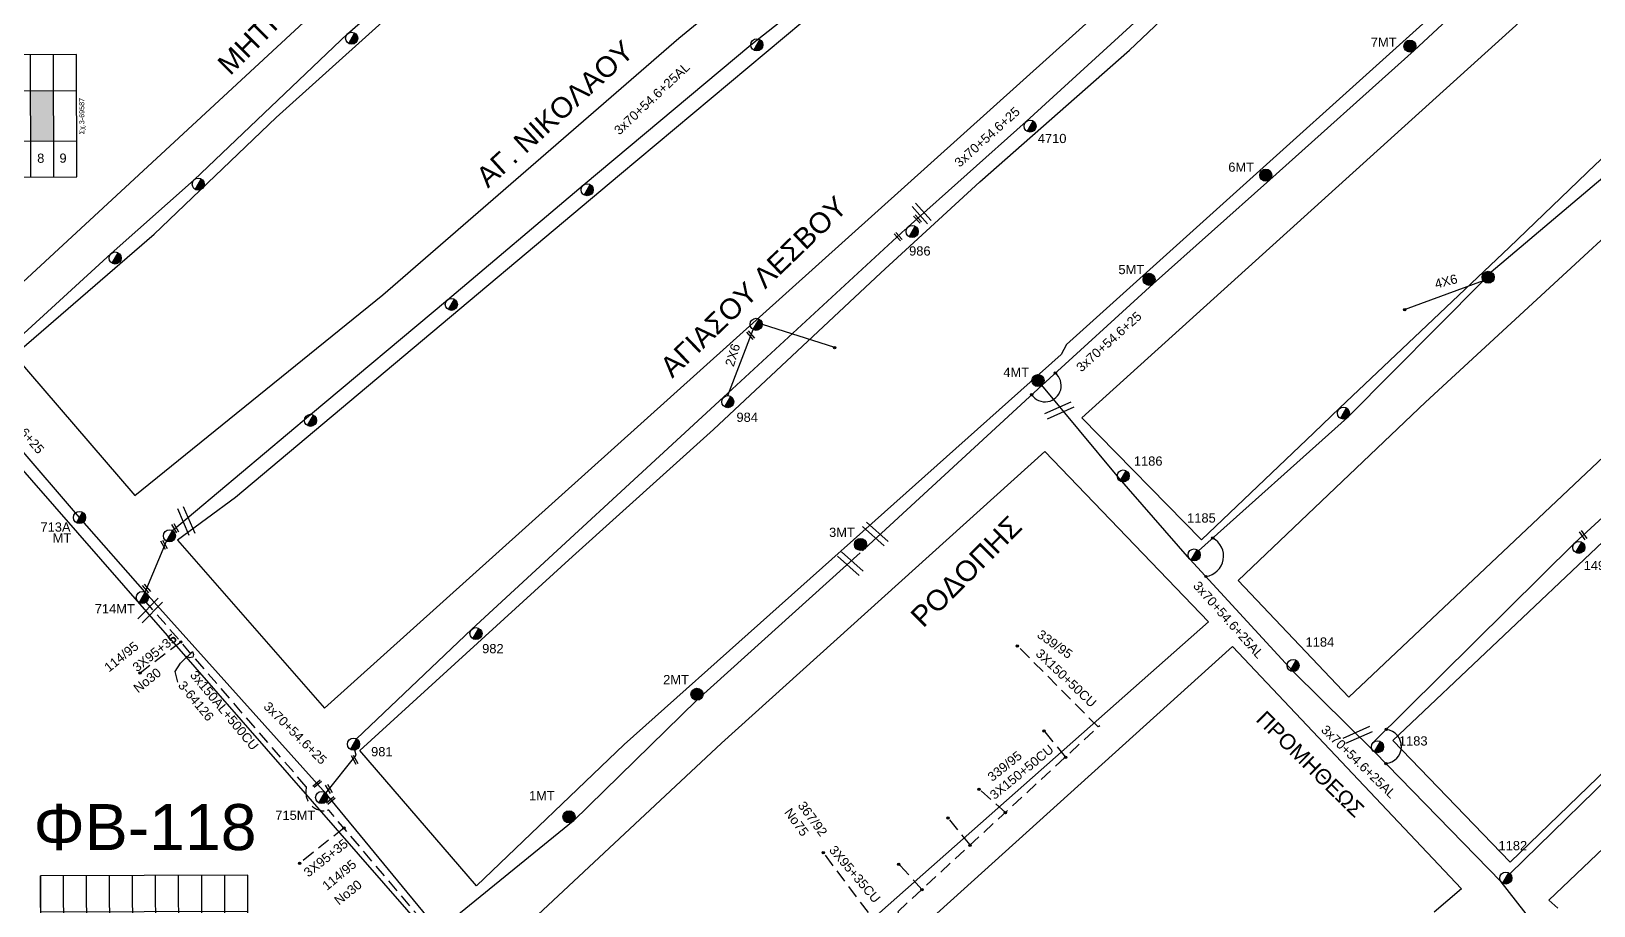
# Model space of a CAD drawing. Header units: millimetres. Extents: x -2449 to 2989, y 8 to 1056.
# Drawn here: x 1334.5 to 1639.8, y 552.8 to 723.6 of the extents above; entities that cross this region are included whole.
import ezdxf
from ezdxf.enums import TextEntityAlignment as Align

# ---------------------------------------------------------------- set-up
doc = ezdxf.new("R2010")
doc.units = ezdxf.units.MM
doc.linetypes.add('DASHED', pattern=[19.05, 12.7, -6.35])
for name, color, linetype in [('Άγνωστα', 7, 'Continuous'), ('Ασφαλειοκιβώτια Χ.Τ 9 αναχωρήσεων', 7, 'Continuous'), ('Επιγραφές - Σχήματα', 7, 'Continuous'), ('Καλώδια ΧΤ   3x150+50CU', 7, 'DASHED'), ('Καλώδια ΧΤ   3x95+35 CU', 7, 'DASHED'), ('Καλώδια ΧΤ   3x95+35 XLPE', 7, 'DASHED'), ('Μηχανική τομή', 7, 'Continuous'), ('Στύλος Ξύλινος', 7, 'Continuous'), ('Στύλος Ξύλινος @ 1', 7, 'Continuous'), ('Στύλος ΦΜ', 7, 'Continuous'), ('Στύλος ΦΜ @ 1', 7, 'Continuous'), ('Συνδέσεις', 7, 'Continuous'), ('Συνεστραμμένα ΧΤ   3x70+54.6+25 AL', 7, 'SYN_LINE'), ('Τομή', 7, 'Continuous'), ('Υπόβαθρο ΔΕΗ', 7, 'Continuous'), ('Υπόγεια καλώδια Παροχών ΧΤ   4x6', 7, 'DASHED')]:
    doc.layers.add(name, color=color, linetype=linetype)
doc.styles.add('arial', font='arial.ttf')
doc.styles.get("Standard").update_dxf_attribs({"font": 'arial.ttf'})
doc.linetypes.add('SYN_LINE', pattern='A,0.5,-0.0001,["/\\/\\/\\/",Standard,S=0.1,R=0,X=0,Y=-0.05],-0.25', length=0.7501)

# ---------------------------------------------------------------- blocks, each defined once
blk = doc.blocks.new('ΥΠΑΡΧΩΝ ΤΣΙΜΕΝΤΕΝΙΟΣ ΣΤΥΛΟΣ')
at = {"layer": 'Στύλος ΦΜ'}
blk.add_hatch(color=7, dxfattribs=at).paths.add_polyline_path([(-1.29, -2.28, 0.574793), (2.62, 0, 0.268822), (1.3, 2.27)])
at = {"layer": 'Στύλος ΦΜ', "color": 7}
blk.add_line((-1.29, -2.28), (1.3, 2.27), dxfattribs=at)
blk.add_circle((0, 0), 2.62, dxfattribs=at)
at = {"layer": 'Στύλος ΦΜ', "flags": 4}
for tag, p in [('ΤΥΠΟΣ', (-4.91, 3.03)), ('ΑΡΙΘΜΟΣ', (-4.68, 8.05))]:
    blk.add_attdef(tag, p, '', height=4, dxfattribs=at)
blk = doc.blocks.new('ΥΠΑΡΧΩΝ ΞΥΛΙΝΟΣ ΣΤΥΛΟΣ')
at = {"layer": 'Στύλος Ξύλινος'}
h = blk.add_hatch(color=7, dxfattribs=at)
h.paths.add_polyline_path([(-2.62, 0, 0.270008), (-1.29, -2.28), (1.3, 2.27, 0.576266)])
h.paths.add_polyline_path([(-1.29, -2.28, 0.574793), (2.62, 0, 0.268822), (1.3, 2.27)])
at = {"layer": 'Στύλος Ξύλινος', "color": 7}
blk.add_line((-1.29, -2.28), (1.3, 2.27), dxfattribs=at)
blk.add_circle((0, 0), 2.62, dxfattribs=at)
at = {"layer": 'Στύλος Ξύλινος', "flags": 4}
for tag, p in [('ΑΡΙΘΜΟΣ', (-4.91, 8.6)), ('ΤΥΠΟΣ', (-4.85, 3.39))]:
    blk.add_attdef(tag, p, '', height=4, dxfattribs=at)
blk = doc.blocks.new('ΤΟΜΗ')
at = {"layer": 'Τομή', "ltscale": 40}
for p, q in [((-5.68, 0), (5.68, 0)), ((5.68, -2.33), (-5.68, -2.33))]:
    blk.add_line(p, q, dxfattribs=at)
blk = doc.blocks.new('ΑΣΦΑΛΕΙΟΚΙΒΩΤΙΟ ΥΠΟΣΤΑΘΜΟΥ 9 ΑΝΑΧΩΡΗΣΕΩΝ')
at = {"layer": 'Ασφαλειοκιβώτια Χ.Τ 9 αναχωρήσεων', "ltscale": 40}
for p, q in [((-23.8, 40.36), (24.02, 40.36)), ((-9.72, 40.36), (-9.72, -40.64)), ((9.94, 40.36), (9.94, -40.64)), ((-23.8, 31.36), (24.02, 31.36)), ((-23.8, 22.36), (24.02, 22.36)), ((-23.8, 13.36), (24.02, 13.36)), ((-23.8, 4.36), (24.02, 4.36)), ((-23.8, -4.64), (24.02, -4.64)), ((-23.8, -13.64), (24.02, -13.64)), ((-23.8, -22.64), (24.02, -22.64)), ((-23.8, -31.64), (24.02, -31.64))]:
    blk.add_line(p, q, dxfattribs=at)
at = {"layer": 'Ασφαλειοκιβώτια Χ.Τ 9 αναχωρήσεων'}
blk.add_lwpolyline([(-23.8, -40.64), (24.02, -40.64), (24.02, 40.36), (-23.8, 40.36)], close=True, dxfattribs=at)
for s, p in [('1', (-18.29, 37.57)), ('2', (-18.29, 29)), ('3', (-18.29, 19.93)), ('4', (-18.29, 10.91)), ('5', (-18.29, 1.89)), ('6', (-18.29, -7.24)), ('7', (-18.29, -15.48)), ('8', (-18.29, -25.17)), ('9', (-18.29, -33.86))]:
    blk.add_text(s, height=3.6, rotation=270, dxfattribs=at).set_placement(p)
at = {"layer": 'Ασφαλειοκιβώτια Χ.Τ 9 αναχωρήσεων', "ltscale": 40}
for tag, height, p in [('ΟΝΟΜΑ', 5, (-0.16, 44.31)), ('ΚΕΙΜΕΝΟ 1', 2, (17.06, 35.59)), ('ΚΕΙΜΕΝΟ 2', 2, (17.06, 26.88)), ('ΚΕΙΜΕΝΟ 3', 2, (17.06, 17.69)), ('ΚΕΙΜΕΝΟ 4', 2, (17.06, 8.71)), ('ΚΕΙΜΕΝΟ 5', 2, (17.06, -0.13)), ('ΚΕΙΜΕΝΟ 6', 2, (17.06, -9.05)), ('ΚΕΙΜΕΝΟ 7', 2, (17.06, -18.13)), ('ΚΕΙΜΕΝΟ 8', 2, (17.06, -26.85)), ('ΚΕΙΜΕΝΟ 9', 2, (17.06, -35.99)), ('ΣΧ', 2, (-0.1, -42.64))]:
    blk.add_attdef(tag, text='', height=height, dxfattribs=at).set_placement(p, align=Align.MIDDLE_CENTER)
blk = doc.blocks.new('ΜΗΧΑΝΙΚΗ ΤΟΜΗ')
at = {"layer": 'Μηχανική τομή', "ltscale": 40}
for p, q in [((-1.89, 0.78), (1.89, 0.78)), ((1.89, 0), (-1.89, 0))]:
    blk.add_line(p, q, dxfattribs=at)
blk = doc.blocks.new('_ΣΥΝΔΕΣΗ')
at = {"layer": 'Συνδέσεις', "linetype": 'SYN_LINE', "ltscale": 40}
blk.add_hatch(color=256, dxfattribs=at).paths.add_polyline_path([(0.5, -0.01, 1), (-0.5, -0.01, 1)])
at = {"layer": 'Συνδέσεις'}
blk.add_circle((0, -0.01), 0.5, dxfattribs=at)

msp = doc.modelspace()

# ---------------------------------------------------------------- hatches: boundary and pattern name
at = {"layer": 'Ασφαλειοκιβώτια Χ.Τ 9 αναχωρήσεων', "ltscale": 40}
msp.add_hatch(color=85, dxfattribs=at).paths.add_polyline_path([(1334.3, 712.04), (1334.33, 702.22), (1338.83, 702.23), (1338.8, 712.06)])

# ---------------------------------------------------------------- linework, layer by layer
at = {"layer": 'Άγνωστα', "color": 151, "linetype": 'SYN_LINE', "ltscale": 15}
for points in [[(1477.29, 666.38), (1491.44, 661.89)], [(1470.55, 652.44), (1475.53, 665.35)]]:
    msp.add_lwpolyline(points, dxfattribs=at)
at = {"layer": 'Άγνωστα', "color": 2, "linetype": 'DASHED', "ltscale": 0.2}
msp.add_lwpolyline([(1410.31, 545.93), (1409.6, 546.78, -0.607187), (1410.88, 549.87), (1392.65, 571.37, 0.463094), (1392.37, 571.37, -0.528174), (1388.17, 575.65, 0.476079), (1388.17, 576.03), (1356.92, 612.1)], format="xyb", dxfattribs=at)
at = {"layer": 'Άγνωστα', "color": 30, "linetype": 'SYN_LINE', "ltscale": 20}
msp.add_lwpolyline([(1623.4, 559.03), (1648.34, 583.34)], dxfattribs=at)
at = {"layer": 'Επιγραφές - Σχήματα', "linetype": 'Continuous', "ltscale": 0.2}
msp.add_lwpolyline([(1363.12, 596.43), (1362.57, 598.55), (1363.59, 600.2), (1365.95, 602.47), (1366.18, 601.85), (1366.02, 601.37), (1365.4, 601.22), (1364.61, 601.53)], dxfattribs=at)
at = {"layer": 'Επιγραφές - Σχήματα', "color": 7, "ltscale": 0.15}
for centre, radius, start, end in [((1532.54, 654.4), 3.17, 214.1183, 50.9067), ((1563.41, 621.09), 4.02, 278.0172, 61.4398), ((1598.82, 583.89), 3.36, 275.6058, 82.4837)]:
    msp.add_arc(centre, radius, start, end, dxfattribs=at)
at = {"layer": 'Καλώδια ΧΤ   3x150+50CU', "color": 1, "ltscale": 0.2}
for points in [[(1542.93, 587.72), (1527.14, 603.57)], [(1503.76, 551.6), (1543.24, 588.01)], [(1536.56, 581.85), (1532.38, 586.99)], [(1524.8, 571), (1519.64, 575.6)], [(1517.91, 564.65), (1513.62, 569.96)], [(1508.5, 555.97), (1503.97, 560.94)]]:
    msp.add_lwpolyline(points, dxfattribs=at)
at = {"layer": 'Καλώδια ΧΤ   3x95+35 CU', "color": 1, "ltscale": 0.2}
msp.add_lwpolyline([(1503.76, 551.6), (1503.9, 551.34), (1502.24, 548.37), (1500.31, 548.42), (1489.2, 563.19)], dxfattribs=at)
at = {"layer": 'Καλώδια ΧΤ   3x95+35 XLPE', "color": 2, "ltscale": 0.2}
for points in [[(1363.68, 604.3), (1355.71, 598.23)], [(1395.54, 567.96), (1386.89, 561.08)]]:
    msp.add_lwpolyline(points, dxfattribs=at)
at = {"layer": 'Συνεστραμμένα ΧΤ   3x70+54.6+25 AL', "color": 173, "ltscale": 20}
for p, q in [((1475.06, 720.98), (1510.19, 748.82)), ((1442.32, 693.57), (1475.06, 720.98)), ((1415.78, 671.17), (1442.32, 693.57)), ((1389.02, 648.78), (1415.78, 671.17)), ((1362.02, 626.06), (1389.02, 648.78))]:
    msp.add_line(p, q, dxfattribs=at)
at = {"layer": 'Συνεστραμμένα ΧΤ   3x70+54.6+25 AL', "color": 1, "ltscale": 20}
for p, q in [((1619.73, 676.6), (1646.18, 698.94)), ((1591.63, 648.15), (1618.18, 674.89)), ((1546.65, 636.74), (1531.92, 654.47)), ((1562.55, 622.13), (1591.63, 648.15)), ((1560.83, 620.52), (1546.65, 636.74)), ((1581.02, 598.55), (1560.83, 620.52)), ((1596.93, 582.82), (1581.02, 598.55))]:
    msp.add_line(p, q, dxfattribs=at)
at = {"layer": 'Συνεστραμμένα ΧΤ   3x70+54.6+25 AL', "color": 30, "ltscale": 20}
for p, q in [((1621.66, 557.45), (1596.93, 582.82)), ((1636.88, 538.11), (1621.66, 557.45))]:
    msp.add_line(p, q, dxfattribs=at)
at = {"layer": 'Συνεστραμμένα ΧΤ   3x70+54.6+25 AL', "color": 62, "linetype": 'SYN_LINE', "ltscale": 20}
msp.add_lwpolyline([(1606.93, 775.51), (1582.81, 756.11), (1557.46, 732.17), (1528.83, 705.98), (1505.8, 685.4), (1505.45, 685.07)], dxfattribs=at)
at = {"layer": 'Συνεστραμμένα ΧΤ   3x70+54.6+25 AL', "color": 6, "linetype": 'SYN_LINE', "ltscale": 20}
for points in [[(1331.47, 663.18), (1350.05, 680.2), (1366.3, 694.64), (1396.24, 723.12), (1431.4, 753.72)], [(1356.73, 614.02), (1343.87, 628.64), (1319.44, 657), (1296.36, 683.25)]]:
    msp.add_lwpolyline(points, dxfattribs=at)
at = {"layer": 'Συνεστραμμένα ΧΤ   3x70+54.6+25 AL', "color": 151, "linetype": 'SYN_LINE', "ltscale": 20}
for points in [[(1635.75, 748.82), (1604.65, 719.89), (1576.47, 694.64), (1553.65, 674.28), (1531.96, 654.51), (1497.28, 622.5), (1496.87, 622.13)], [(1505.31, 684.95), (1469.75, 652.12), (1420.56, 606.81), (1398.01, 585.36)], [(1413.72, 548.39), (1392.11, 574.66), (1356.73, 614.02)]]:
    msp.add_lwpolyline(points, dxfattribs=at)
at = {"layer": 'Συνεστραμμένα ΧΤ   3x70+54.6+25 AL', "color": 30, "linetype": 'SYN_LINE', "ltscale": 20}
msp.add_lwpolyline([(1703.52, 684.27), (1703.52, 684.27), (1688.9, 672.51), (1665.64, 650.75), (1636.05, 623.66), (1596.68, 584.68)], dxfattribs=at)
at = {"layer": 'Συνεστραμμένα ΧΤ   3x70+54.6+25 AL', "color": 6, "linetype": 'SYN_LINE', "ltscale": 10}
msp.add_lwpolyline([(1356.73, 614.02), (1360.86, 624.02)], dxfattribs=at)
at = {"layer": 'Συνεστραμμένα ΧΤ   3x70+54.6+25 AL', "color": 85, "linetype": 'SYN_LINE', "ltscale": 20}
msp.add_lwpolyline([(1496.45, 621.75), (1464.54, 592.91), (1440.35, 569.31), (1414.46, 548.29)], dxfattribs=at)
at = {"layer": 'Συνεστραμμένα ΧΤ   3x70+54.6+25 AL', "color": 151, "linetype": 'SYN_LINE', "ltscale": 10}
msp.add_lwpolyline([(1392.04, 574.74), (1397.95, 582.18), (1397.71, 583.19)], dxfattribs=at)
at = {"layer": 'Υπόβαθρο ΔΕΗ'}
for points in [[(1331.1, 660.35), (1354.72, 632.9), (1403.12, 672.12), (1460.98, 722.31), (1534.3, 782.34), (1571.98, 812.95), (1538.85, 844.99), (1496.4, 807.9), (1525.62, 775.23)], [(1348.96, 774.28), (1390.55, 808.35), (1429.46, 764.12), (1324.92, 667.41), (1261.68, 740.03)], [(1331.1, 660.35), (1358.46, 684.02), (1382.33, 706.76), (1429.54, 749.29), (1456.2, 773.31), (1487.06, 800), (1511.24, 773.09)], [(1363.03, 624.18), (1391.74, 591.36), (1561.74, 744.23), (1601.18, 781.21), (1579.56, 802.31), (1510.29, 746.53), (1449.41, 695.49), (1403.58, 657.08), (1374.33, 632.56), (1363.03, 624.18)], [(1450.32, 584.26), (1421.44, 556.67), (1398.66, 583.13), (1440.21, 620.99), (1467.77, 645.8), (1500.44, 676.46), (1519.83, 694.22), (1549.05, 719.92), (1567.51, 737.44), (1595.9, 763.53), (1608.15, 774.69), (1633.72, 749.78)], [(1633.72, 749.78), (1536.74, 662.44), (1535.67, 660.51), (1450.32, 584.26)], [(1218.99, 634.28), (1297.59, 678.16), (1412.27, 546.87), (1341.89, 485.78), (1294.84, 541.87), (1250.14, 597.3), (1218.99, 634.28)], [(1632.72, 552.28), (1630.97, 553.85), (1734.1, 651.92), (1751.91, 634.79), (1677.1, 559.44)], [(1469.31, 584.51), (1429.48, 547.31), (1459.09, 513.81), (1499.68, 549.91), (1500.19, 551.36), (1564.47, 608.24), (1532.51, 641.52), (1469.31, 584.51)], [(1463.93, 508.32), (1499.29, 540.34), (1499.29, 540.34), (1569.18, 603.43), (1613.93, 556.07), (1608.61, 551.54)]]:
    msp.add_lwpolyline(points, dxfattribs=at)
at = {"layer": 'Υπόβαθρο ΔΕΗ', "ltscale": 20}
for points in [[(1539.71, 648.08), (1563.12, 624.29), (1585.05, 645.19), (1590.18, 650.08), (1604.77, 663.87), (1623.23, 681.36), (1640.11, 697.62), (1653.19, 709.61), (1664.77, 720.47), (1642.9, 741.45), (1539.71, 648.08)], [(1570.31, 616.35), (1591.94, 593.55), (1694.99, 690.83), (1672.99, 712.14), (1606.87, 651.14), (1570.31, 616.35)], [(1600.54, 585.09), (1623.41, 561.28), (1726.03, 660.32), (1703.12, 682.13), (1600.54, 585.09)]]:
    msp.add_lwpolyline(points, dxfattribs=at)
at = {"layer": 'Υπόγεια καλώδια Παροχών ΧΤ   4x6', "color": 1, "linetype": 'SYN_LINE', "ltscale": 20}
msp.add_lwpolyline([(1618.18, 674.89), (1602.75, 669.2)], dxfattribs=at)

# ---------------------------------------------------------------- block references
at = {"layer": 'Ασφαλειοκιβώτια Χ.Τ 9 αναχωρήσεων', "color": 1, "ltscale": 40}
ref = msp.add_blockref('ΑΣΦΑΛΕΙΟΚΙΒΩΤΙΟ ΥΠΟΣΤΑΘΜΟΥ 9 ΑΝΑΧΩΡΗΣΕΩΝ', (1323, 707.04), dxfattribs=dict(at, xscale=0.5, yscale=0.5, zscale=0.5, rotation=90.18025101188503))
ref.add_attrib('ΣΧ', 'Σχ.3-69587', dxfattribs={"ltscale": 40, "height": 1, "rotation": 90.1803}).set_placement((1344.32, 707.05), align=Align.MIDDLE_CENTER)
at = {"layer": 'Ασφαλειοκιβώτια Χ.Τ 9 αναχωρήσεων', "color": 1, "ltscale": 40, "xscale": 0.5, "yscale": 0.5, "zscale": 0.5, "rotation": 90.18025101188502}
msp.add_blockref('ΑΣΦΑΛΕΙΟΚΙΒΩΤΙΟ ΥΠΟΣΤΑΘΜΟΥ 9 ΑΝΑΧΩΡΗΣΕΩΝ', (1356.47, 546.7), dxfattribs=at)
at = {"layer": 'Μηχανική τομή'}
for p, xscale, yscale, zscale, rotation in [((1508.77, 688.34), 1.200448460219046, 1.200448460219046, 1.200448460219046, 131.6160203896175), ((1507.79, 687.08), 0.4999999999997067, 0.4999999999997067, 0.4999999999997067, 131.6160203896175), ((1503.99, 683.64), 0.4999999999997067, 0.4999999999997067, 0.4999999999997067, 131.6160203896175), ((1475.18, 664.38), 0.4999999999997067, 0.4999999999997067, 0.4999999999997067, 131.6160203896175), ((1362.75, 626.65), 0.5000000000000199, 0.5000000000000199, 0.5000000000000199, 119.3430607045257), ((1637.56, 625.07), 0.5000000000000044, 0.5000000000000044, 0.5000000000000044, 305.1309910353564), ((1360.56, 623.4), 0.5000000000000199, 0.5000000000000199, 0.5000000000000199, 119.3430607045257), ((1357.13, 614.86), 0.5000000000000657, 0.5000000000000657, 0.5000000000000657, 130.7032577386349), ((1397.82, 581.4), 0.5000000000000199, 0.5000000000000199, 0.5000000000000199, 119.3430607045257), ((1390.43, 576.47), 0.5000000000000038, 0.5000000000000038, 0.5000000000000038, 40.12915631160927), ((1392.78, 575.69), 0.5000000000000199, 0.5000000000000199, 0.5000000000000199, 119.3430607045257), ((1393.1, 573.19), 0.5000000000000038, 0.5000000000000038, 0.5000000000000038, 40.12915631160927)]:
    msp.add_blockref('ΜΗΧΑΝΙΚΗ ΤΟΜΗ', p, dxfattribs=dict(at, xscale=xscale, yscale=yscale, zscale=zscale, rotation=rotation))
at = {"layer": 'Στύλος Ξύλινος @ 1', "ltscale": 40}
ref = msp.add_blockref('ΥΠΑΡΧΩΝ ΞΥΛΙΝΟΣ ΣΤΥΛΟΣ', (1603.85, 720.75), dxfattribs=dict(at, xscale=0.4499999999998181, yscale=0.4499999999998181, zscale=0.4499999999998181))
ref.add_attrib('ΤΥΠΟΣ', '7ΜΤ', (1596.21, 720.61), dxfattribs={"layer": 'Στύλος Ξύλινος', "height": 1.8, "flags": 4})
ref = msp.add_blockref('ΥΠΑΡΧΩΝ ΞΥΛΙΝΟΣ ΣΤΥΛΟΣ', (1575.68, 695.52), dxfattribs=dict(at, xscale=0.4499999999998181, yscale=0.4499999999998181, zscale=0.4499999999998181))
ref.add_attrib('ΤΥΠΟΣ', '6ΜΤ', (1568.36, 696.19), dxfattribs={"layer": 'Στύλος Ξύλινος', "height": 1.8, "flags": 4})
ref = msp.add_blockref('ΥΠΑΡΧΩΝ ΞΥΛΙΝΟΣ ΣΤΥΛΟΣ', (1552.87, 675.16), dxfattribs=dict(at, xscale=0.4499999999998181, yscale=0.4499999999998181, zscale=0.4499999999998181))
ref.add_attrib('ΤΥΠΟΣ', '5ΜΤ', (1546.89, 676.18), dxfattribs={"layer": 'Στύλος Ξύλινος', "height": 1.8, "flags": 4})
at = {"layer": 'Στύλος Ξύλινος @ 1', "ltscale": 40, "xscale": 0.4499999999998181, "yscale": 0.4499999999998181, "zscale": 0.4499999999998181}
msp.add_blockref('ΥΠΑΡΧΩΝ ΞΥΛΙΝΟΣ ΣΤΥΛΟΣ', (1619.14, 675.57), dxfattribs=at)
at = {"layer": 'Στύλος Ξύλινος @ 1', "ltscale": 40}
ref = msp.add_blockref('ΥΠΑΡΧΩΝ ΞΥΛΙΝΟΣ ΣΤΥΛΟΣ', (1531.17, 655.38), dxfattribs=dict(at, xscale=0.4499999999998181, yscale=0.4499999999998181, zscale=0.4499999999998181))
ref.add_attrib('ΤΥΠΟΣ', '4ΜΤ', (1524.4, 656.11), dxfattribs={"layer": 'Στύλος Ξύλινος', "height": 1.8, "flags": 4})
ref = msp.add_blockref('ΥΠΑΡΧΩΝ ΞΥΛΙΝΟΣ ΣΤΥΛΟΣ', (1496.48, 623.37), dxfattribs=dict(at, xscale=0.4499999999998181, yscale=0.4499999999998181, zscale=0.4499999999998181))
ref.add_attrib('ΤΥΠΟΣ', '3ΜΤ', (1490.35, 624.83), dxfattribs={"layer": 'Στύλος Ξύλινος', "height": 1.8, "flags": 4})
ref = msp.add_blockref('ΥΠΑΡΧΩΝ ΞΥΛΙΝΟΣ ΣΤΥΛΟΣ', (1464.54, 594.09), dxfattribs=dict(at, xscale=0.4499999999998181, yscale=0.4499999999998181, zscale=0.4499999999998181))
ref.add_attrib('ΤΥΠΟΣ', '2ΜΤ', (1457.93, 596.06), dxfattribs={"layer": 'Στύλος Ξύλινος', "height": 1.8, "flags": 4})
ref = msp.add_blockref('ΥΠΑΡΧΩΝ ΞΥΛΙΝΟΣ ΣΤΥΛΟΣ', (1439.53, 570.15), dxfattribs=dict(at, xscale=0.4499999999998181, yscale=0.4499999999998181, zscale=0.4499999999998181))
ref.add_attrib('ΤΥΠΟΣ', '1ΜΤ', (1431.71, 573.37), dxfattribs={"layer": 'Στύλος Ξύλινος', "height": 1.8, "flags": 4})
at = {"layer": 'Στύλος ΦΜ @ 1', "ltscale": 40, "xscale": 0.4499999999998181, "yscale": 0.4499999999998181, "zscale": 0.4499999999998181}
for p in [(1397.06, 722.27), (1476.24, 720.98), (1367.08, 693.76), (1443.08, 692.67), (1350.84, 679.33), (1416.54, 670.27), (1476.11, 666.38), (1389.02, 647.61), (1590.85, 649.03), (1361.44, 625.04)]:
    msp.add_blockref('ΥΠΑΡΧΩΝ ΤΣΙΜΕΝΤΕΝΙΟΣ ΣΤΥΛΟΣ', p, dxfattribs=at)
at = {"layer": 'Στύλος ΦΜ @ 1', "ltscale": 40}
ref = msp.add_blockref('ΥΠΑΡΧΩΝ ΤΣΙΜΕΝΤΕΝΙΟΣ ΣΤΥΛΟΣ', (1529.63, 705.11), dxfattribs=dict(at, xscale=0.4499999999998181, yscale=0.4499999999998181, zscale=0.4499999999998181))
ref.add_attrib('ΤΥΠΟΣ', '4710', (1531.14, 701.79), dxfattribs={"layer": 'Στύλος ΦΜ', "height": 1.8, "flags": 4})
ref = msp.add_blockref('ΥΠΑΡΧΩΝ ΤΣΙΜΕΝΤΕΝΙΟΣ ΣΤΥΛΟΣ', (1506.58, 684.52), dxfattribs=dict(at, xscale=0.4499999999998181, yscale=0.4499999999998181, zscale=0.4499999999998181))
ref.add_attrib('ΤΥΠΟΣ', '986', (1505.99, 679.81), dxfattribs={"layer": 'Στύλος ΦΜ', "height": 1.8, "flags": 4})
ref = msp.add_blockref('ΥΠΑΡΧΩΝ ΤΣΙΜΕΝΤΕΝΙΟΣ ΣΤΥΛΟΣ', (1470.55, 651.26), dxfattribs=dict(at, xscale=0.4499999999998181, yscale=0.4499999999998181, zscale=0.4499999999998181))
ref.add_attrib('ΤΥΠΟΣ', '984', (1472.25, 647.32), dxfattribs={"layer": 'Στύλος ΦΜ', "height": 1.8, "flags": 4})
ref = msp.add_blockref('ΥΠΑΡΧΩΝ ΤΣΙΜΕΝΤΕΝΙΟΣ ΣΤΥΛΟΣ', (1547.83, 636.74), dxfattribs=dict(at, xscale=0.4499999999998181, yscale=0.4499999999998181, zscale=0.4499999999998181))
ref.add_attrib('ΤΥΠΟΣ', '1186', (1549.91, 638.76), dxfattribs={"layer": 'Στύλος ΦΜ', "height": 1.8, "flags": 4})
ref = msp.add_blockref('ΥΠΑΡΧΩΝ ΤΣΙΜΕΝΤΕΝΙΟΣ ΣΤΥΛΟΣ', (1343.87, 628.64), dxfattribs=dict(at, xscale=0.4499999999998181, yscale=0.4499999999998181, zscale=0.4499999999998181))
ref.add_attrib('ΤΥΠΟΣ', '713Α', (1336.25, 625.86), dxfattribs={"layer": 'Στύλος ΦΜ', "height": 1.8, "flags": 4})
ref.add_attrib('ΑΡΙΘΜΟΣ', 'ΜΤ', (1338.64, 623.71), dxfattribs={"layer": 'Στύλος ΦΜ', "height": 1.8, "flags": 4})
ref = msp.add_blockref('ΥΠΑΡΧΩΝ ΤΣΙΜΕΝΤΕΝΙΟΣ ΣΤΥΛΟΣ', (1561.69, 621.32), dxfattribs=dict(at, xscale=0.4499999999998181, yscale=0.4499999999998181, zscale=0.4499999999998181))
ref.add_attrib('ΤΥΠΟΣ', '1185', (1560.31, 627.64), dxfattribs={"layer": 'Στύλος ΦΜ', "height": 1.8, "flags": 4})
ref = msp.add_blockref('ΥΠΑΡΧΩΝ ΤΣΙΜΕΝΤΕΝΙΟΣ ΣΤΥΛΟΣ', (1636.85, 622.79), dxfattribs=dict(at, xscale=0.4499999999998181, yscale=0.4499999999998181, zscale=0.4499999999998181))
ref.add_attrib('ΤΥΠΟΣ', '1492', (1637.8, 618.36), dxfattribs={"layer": 'Στύλος ΦΜ', "height": 1.8, "flags": 4})
ref = msp.add_blockref('ΥΠΑΡΧΩΝ ΤΣΙΜΕΝΤΕΝΙΟΣ ΣΤΥΛΟΣ', (1356.15, 612.99), dxfattribs=dict(at, xscale=0.4499999999998181, yscale=0.4499999999998181, zscale=0.4499999999998181))
ref.add_attrib('ΤΥΠΟΣ', '714ΜΤ', (1346.86, 609.9), dxfattribs={"layer": 'Στύλος ΦΜ', "height": 1.8, "flags": 4})
ref = msp.add_blockref('ΥΠΑΡΧΩΝ ΤΣΙΜΕΝΤΕΝΙΟΣ ΣΤΥΛΟΣ', (1421.35, 605.94), dxfattribs=dict(at, xscale=0.4499999999998181, yscale=0.4499999999998181, zscale=0.4499999999998181))
ref.add_attrib('ΤΥΠΟΣ', '982', (1422.56, 602.11), dxfattribs={"layer": 'Στύλος ΦΜ', "height": 1.8, "flags": 4})
ref = msp.add_blockref('ΥΠΑΡΧΩΝ ΤΣΙΜΕΝΤΕΝΙΟΣ ΣΤΥΛΟΣ', (1581.02, 599.72), dxfattribs=dict(at, xscale=0.4499999999998181, yscale=0.4499999999998181, zscale=0.4499999999998181))
ref.add_attrib('ΤΥΠΟΣ', '1184', (1583.46, 603.4), dxfattribs={"layer": 'Στύλος ΦΜ', "height": 1.8, "flags": 4})
ref = msp.add_blockref('ΥΠΑΡΧΩΝ ΤΣΙΜΕΝΤΕΝΙΟΣ ΣΤΥΛΟΣ', (1397.43, 584.34), dxfattribs=dict(at, xscale=0.4499999999998181, yscale=0.4499999999998181, zscale=0.4499999999998181))
ref.add_attrib('ΑΡΙΘΜΟΣ', '981', (1400.86, 581.97), dxfattribs={"layer": 'Στύλος ΦΜ', "height": 1.8, "flags": 4})
ref = msp.add_blockref('ΥΠΑΡΧΩΝ ΤΣΙΜΕΝΤΕΝΙΟΣ ΣΤΥΛΟΣ', (1597.51, 583.84), dxfattribs=dict(at, xscale=0.4499999999998181, yscale=0.4499999999998181, zscale=0.4499999999998181))
ref.add_attrib('ΤΥΠΟΣ', '1183', (1601.7, 584.08), dxfattribs={"layer": 'Στύλος ΦΜ', "height": 1.8, "flags": 4})
ref = msp.add_blockref('ΥΠΑΡΧΩΝ ΤΣΙΜΕΝΤΕΝΙΟΣ ΣΤΥΛΟΣ', (1391.2, 573.92), dxfattribs=dict(at, xscale=0.4499999999998181, yscale=0.4499999999998181, zscale=0.4499999999998181))
ref.add_attrib('ΤΥΠΟΣ', '715ΜΤ', (1382.14, 569.55), dxfattribs={"layer": 'Στύλος ΦΜ', "height": 1.8, "flags": 4})
ref = msp.add_blockref('ΥΠΑΡΧΩΝ ΤΣΙΜΕΝΤΕΝΙΟΣ ΣΤΥΛΟΣ', (1622.58, 558.18), dxfattribs=dict(at, xscale=0.4499999999998181, yscale=0.4499999999998181, zscale=0.4499999999998181))
ref.add_attrib('ΤΥΠΟΣ', '1182', (1621.16, 563.62), dxfattribs={"layer": 'Στύλος ΦΜ', "height": 1.8, "flags": 4})
at = {"layer": 'Συνδέσεις', "xscale": 0.4500000000000455, "yscale": 0.4500000000000455, "zscale": 0.4500000000000455}
for p in [(1602.84, 669.23), (1491.43, 661.83), (1534.54, 656.86), (1529.92, 652.62), (1565.33, 624.62), (1563.97, 617.11), (1363.68, 604.31), (1527.13, 603.51), (1355.71, 598.24), (1532.37, 586.93), (1599.26, 587.23), (1536.56, 581.79), (1599.15, 580.55), (1519.63, 575.54), (1524.79, 570.94), (1395.54, 567.97), (1513.61, 569.9), (1489.2, 563.13), (1517.9, 564.59), (1386.89, 561.08), (1503.96, 560.88), (1508.49, 555.91)]:
    msp.add_blockref('_ΣΥΝΔΕΣΗ', p, dxfattribs=at)
at = {"layer": 'Τομή'}
for p, xscale, yscale, zscale, rotation in [((1535.09, 650.08), 0.499999999999997, 0.499999999999997, 0.499999999999997, 24.03833566379636), ((1365.28, 628.16), 0.5, 0.5, 0.5, 293.3754790849994), ((1499.77, 625.83), 0.499999999999997, 0.499999999999997, 0.499999999999997, 318.0766713275975), ((1494.91, 620.04), 0.499999999999997, 0.499999999999997, 0.499999999999997, 318.0766713275975), ((1357.27, 610.87), 0.4999999999998751, 0.4999999999998751, 0.4999999999998751, 45.56182539132829), ((1593.4, 586.68), 0.499999999999997, 0.499999999999997, 0.499999999999997, 24.03833566379636)]:
    msp.add_blockref('ΤΟΜΗ', p, dxfattribs=dict(at, xscale=xscale, yscale=yscale, zscale=zscale, rotation=rotation))

# ---------------------------------------------------------------- texts
at = {"layer": 'Άγνωστα', "linetype": 'SYN_LINE', "ltscale": 20, "char_height": 1.8, "width": 69.1904, "attachment_point": 1, "style": 'arial'}
for s, insert, rotation in [('2X6', (1469.99, 658.5), 73.1643), ('3x150AL+500CU', (1366.75, 598.93), 309.6135)]:
    msp.add_mtext(s, dxfattribs=dict(at, insert=insert, rotation=rotation))
at = {"layer": 'Επιγραφές - Σχήματα', "width": 157.7424, "attachment_point": 1}
for s, insert, char_height, rotation in [('ΜΗΤΡΟΠΟΥΛΟΥ', (1370.5, 717.65), 4, 45.0468), ('ΑΓ. ΝΙΚΟΛΑΟΥ', (1420.98, 695.82), 4, 42.3988), ('ΑΓΙΑΣΟΥ ΛΕΣΒΟΥ', (1456.94, 658.6), 4, 43.8518), ('ΡΟΔΟΠΗΣ', (1505.92, 609.75), 4, 45.0468), ('ΠΡΟΜΗΘΕΩΣ', (1575.69, 591.12), 3, 315.509)]:
    msp.add_mtext(s, dxfattribs=dict(at, insert=insert, char_height=char_height, rotation=rotation))
at = {"layer": 'Επιγραφές - Σχήματα', "linetype": 'SYN_LINE', "ltscale": 20, "char_height": 1.8, "width": 69.1904, "attachment_point": 1, "style": 'arial'}
for s, insert, rotation in [('339/95', (1531.87, 606.84), 324.6601), ('114/95', (1348.5, 599.73), 38.821), ('3-64126', (1364.4, 596.92), 309.6135), ('339/95', (1521.1, 578.34), 38.821), ('Nο75', (1482.95, 572.06), 306.2756), ('367/92', (1485.59, 573.4), 306.2756), ('114/95', (1391.1, 557.06), 39.5085), ('Nο30', (1393.44, 554.19), 38.821)]:
    msp.add_mtext(s, dxfattribs=dict(at, insert=insert, rotation=rotation))
at = {"layer": 'Επιγραφές - Σχήματα', "ltscale": 40, "insert": (1354.2, 595.66), "char_height": 1.8, "width": 69.1904, "attachment_point": 1, "rotation": 38.3792, "style": 'arial'}
msp.add_mtext('Nο30', dxfattribs=at)
at = {"layer": 'Επιγραφές - Σχήματα', "insert": (1334.89, 572.64), "char_height": 9, "width": 103.4348, "attachment_point": 1}
msp.add_mtext('ΦΒ-118', dxfattribs=at)
at = {"layer": 'Καλώδια ΧΤ   3x150+50CU', "ltscale": 40, "char_height": 1.8, "width": 69.1904, "attachment_point": 1, "style": 'arial'}
for insert, rotation in [((1531.82, 603.15), 316.3262), ((1521.54, 574.81), 39.2459)]:
    msp.add_mtext('3X150+50CU', dxfattribs=dict(at, insert=insert, rotation=rotation))
at = {"layer": 'Καλώδια ΧΤ   3x95+35 CU', "ltscale": 40, "insert": (1491.6, 564.77), "char_height": 1.8, "width": 69.1904, "attachment_point": 1, "rotation": 310.4605, "style": 'arial'}
msp.add_mtext('3X95+35CU', dxfattribs=at)
at = {"layer": 'Καλώδια ΧΤ   3x95+35 XLPE', "ltscale": 40, "char_height": 1.8, "width": 69.1904, "attachment_point": 1, "rotation": 38.3792, "style": 'arial'}
for s, insert in [('3X95+3{\\fArial|b1|i0|c161|p34;5}', (1354.02, 599.77)), ('3X95+35', (1387.47, 559.67))]:
    msp.add_mtext(s, dxfattribs=dict(at, insert=insert))
at = {"layer": 'Συνεστραμμένα ΧΤ   3x70+54.6+25 AL', "style": 'arial'}
for rotation, p in [(43.3269, (1449.37, 703.26)), (311.747, (1561.35, 615.19)), (315.795, (1586.34, 586.97))]:
    msp.add_text('3x70+54.6+25AL', height=1.8, rotation=rotation, dxfattribs=at).set_placement(p)
at = {"layer": 'Συνεστραμμένα ΧΤ   3x70+54.6+25 AL', "linetype": 'SYN_LINE', "ltscale": 20, "char_height": 1.8, "width": 69.1904, "attachment_point": 1, "style": 'arial'}
for insert, rotation in [((1514.65, 698.29), 41.927), ((1538.44, 658.29), 41.927), ((1326.62, 654.23), 310.8359), ((1380.97, 592.82), 315.2339)]:
    msp.add_mtext('3x70+54.6+25', dxfattribs=dict(at, insert=insert, rotation=rotation))
at = {"layer": 'Υπόγεια καλώδια Παροχών ΧΤ   4x6', "linetype": 'DASHED', "ltscale": 0.1, "insert": (1608.51, 675.08), "char_height": 1.8, "width": 69.1904, "attachment_point": 1, "rotation": 14.7394, "style": 'arial'}
msp.add_mtext('4X6', dxfattribs=at)

doc.saveas('drawing.dxf')
